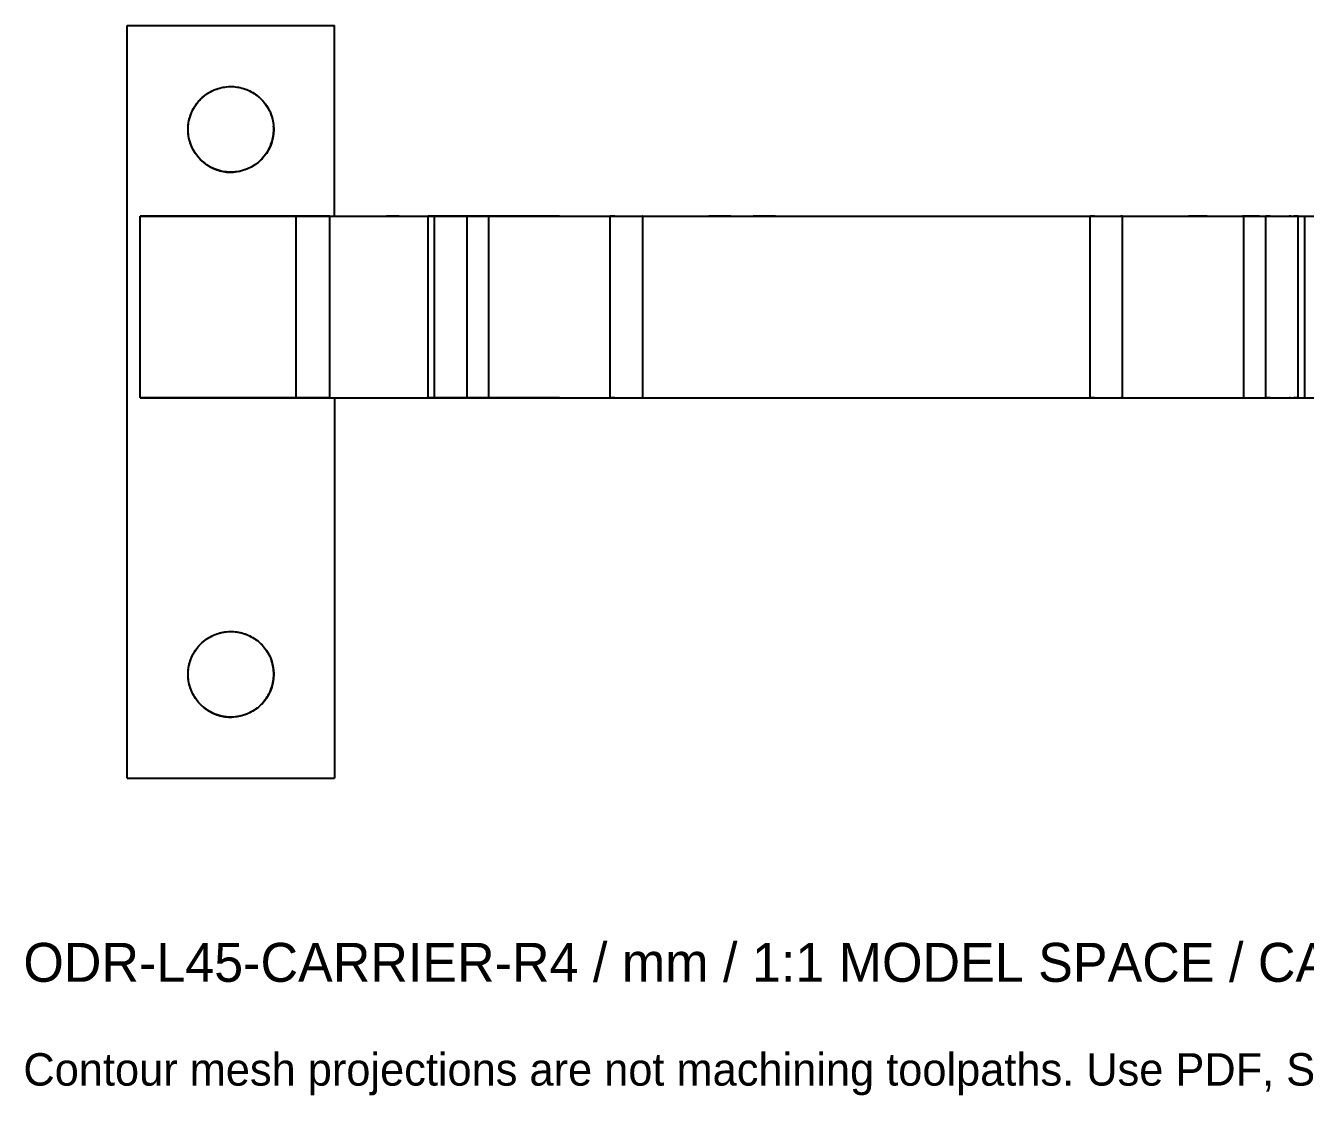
# Model space of a CAD drawing. Header units: millimetres. Extents: x -65 to 204, y -204 to 44.
# Drawn here: x -64.8 to 33.8, y -203.8 to -121.3 of the extents above; entities that cross this region are included whole.
import ezdxf

# ---------------------------------------------------------------- set-up
doc = ezdxf.new("R2010")
doc.units = ezdxf.units.MM
doc.layers.add('FRONT_XZ', color=7, linetype='Continuous')

msp = doc.modelspace()

# ---------------------------------------------------------------- linework, layer by layer
for centre in [(-49, -129.3), (-49, -171.3)]:
    msp.add_circle(centre, 3.3)
at = {"layer": 'FRONT_XZ'}
for p, q in [((-57, -179.3), (-57, -121.3)), ((-57, -121.3), (-41, -121.3)), ((-41, -136), (-41, -121.3)), ((-50.457, -126.339), (-50.338, -126.284)), ((-50.338, -126.284), (-50.217, -126.233)), ((-50.217, -126.233), (-50.094, -126.187)), ((-50.094, -126.187), (-49.97, -126.146)), ((-49.97, -126.146), (-49.844, -126.11)), ((-49.844, -126.11), (-49.716, -126.079)), ((-49.716, -126.079), (-49.587, -126.053)), ((-49.587, -126.053), (-49.458, -126.032)), ((-49.458, -126.032), (-49.328, -126.016)), ((-49.328, -126.016), (-49.197, -126.006)), ((-49.197, -126.006), (-49.066, -126.001)), ((-49.066, -126.001), (-48.934, -126.001)), ((-48.934, -126.001), (-48.803, -126.006)), ((-48.803, -126.006), (-48.672, -126.016)), ((-48.672, -126.016), (-48.542, -126.032)), ((-48.542, -126.032), (-48.413, -126.053)), ((-48.413, -126.053), (-48.284, -126.079)), ((-48.284, -126.079), (-48.156, -126.11)), ((-48.156, -126.11), (-48.03, -126.146)), ((-48.03, -126.146), (-47.906, -126.187)), ((-47.906, -126.187), (-47.783, -126.233)), ((-47.783, -126.233), (-47.662, -126.284)), ((-47.662, -126.284), (-47.543, -126.339)), ((-51.654, -127.339), (-51.574, -127.235)), ((-51.574, -127.235), (-51.49, -127.134)), ((-51.49, -127.134), (-51.402, -127.037)), ((-51.402, -127.037), (-51.31, -126.943)), ((-51.31, -126.943), (-51.215, -126.853)), ((-51.215, -126.853), (-51.116, -126.767)), ((-51.116, -126.767), (-51.013, -126.685)), ((-51.013, -126.685), (-50.908, -126.607)), ((-50.908, -126.607), (-50.799, -126.534)), ((-50.799, -126.534), (-50.688, -126.464)), ((-50.688, -126.464), (-50.574, -126.399)), ((-50.574, -126.399), (-50.457, -126.339)), ((-47.543, -126.339), (-47.426, -126.399)), ((-47.426, -126.399), (-47.312, -126.464)), ((-47.312, -126.464), (-47.201, -126.534)), ((-47.201, -126.534), (-47.092, -126.607)), ((-47.092, -126.607), (-46.987, -126.685)), ((-46.884, -126.767), (-46.987, -126.685)), ((-46.884, -126.767), (-46.785, -126.853)), ((-46.785, -126.853), (-46.69, -126.943)), ((-46.69, -126.943), (-46.598, -127.037)), ((-46.598, -127.037), (-46.51, -127.134)), ((-46.51, -127.134), (-46.426, -127.235)), ((-46.426, -127.235), (-46.346, -127.339)), ((-52.173, -128.393), (-52.134, -128.268)), ((-52.134, -128.268), (-52.091, -128.144)), ((-52.091, -128.144), (-52.042, -128.022)), ((-52.042, -128.022), (-51.989, -127.902)), ((-51.989, -127.902), (-51.931, -127.784)), ((-51.931, -127.784), (-51.869, -127.669)), ((-51.869, -127.669), (-51.802, -127.556)), ((-51.802, -127.556), (-51.73, -127.446)), ((-51.73, -127.446), (-51.654, -127.339)), ((-46.346, -127.339), (-46.27, -127.446)), ((-46.27, -127.446), (-46.198, -127.556)), ((-46.198, -127.556), (-46.131, -127.669)), ((-46.131, -127.669), (-46.069, -127.784)), ((-46.069, -127.784), (-46.011, -127.902)), ((-46.011, -127.902), (-45.958, -128.022)), ((-45.958, -128.022), (-45.909, -128.144)), ((-45.909, -128.144), (-45.866, -128.268)), ((-45.866, -128.268), (-45.827, -128.393)), ((-52.3, -129.3), (-52.297, -129.169)), ((-52.297, -129.169), (-52.29, -129.038)), ((-52.29, -129.038), (-52.277, -128.907)), ((-52.277, -128.907), (-52.258, -128.777)), ((-52.258, -128.777), (-52.235, -128.648)), ((-52.235, -128.648), (-52.207, -128.52)), ((-52.207, -128.52), (-52.173, -128.393)), ((-45.827, -128.393), (-45.793, -128.52)), ((-45.793, -128.52), (-45.765, -128.648)), ((-45.765, -128.648), (-45.742, -128.777)), ((-45.742, -128.777), (-45.723, -128.907)), ((-45.723, -128.907), (-45.71, -129.038)), ((-45.703, -129.169), (-45.71, -129.038)), ((-45.7, -129.3), (-45.703, -129.169)), ((-52.297, -129.431), (-52.3, -129.3)), ((-52.29, -129.562), (-52.297, -129.431)), ((-52.277, -129.693), (-52.29, -129.562)), ((-52.258, -129.823), (-52.277, -129.693)), ((-52.235, -129.952), (-52.258, -129.823)), ((-52.207, -130.08), (-52.235, -129.952)), ((-52.173, -130.207), (-52.207, -130.08)), ((-52.134, -130.332), (-52.173, -130.207)), ((-45.866, -130.332), (-45.827, -130.207)), ((-45.827, -130.207), (-45.793, -130.08)), ((-45.793, -130.08), (-45.765, -129.952)), ((-45.765, -129.952), (-45.742, -129.823)), ((-45.742, -129.823), (-45.723, -129.693)), ((-45.723, -129.693), (-45.71, -129.562)), ((-45.71, -129.562), (-45.703, -129.431)), ((-45.703, -129.431), (-45.7, -129.3)), ((-52.091, -130.456), (-52.134, -130.332)), ((-52.042, -130.578), (-52.091, -130.456)), ((-51.989, -130.698), (-52.042, -130.578)), ((-51.931, -130.816), (-51.989, -130.698)), ((-51.869, -130.931), (-51.931, -130.816)), ((-51.802, -131.044), (-51.869, -130.931)), ((-51.73, -131.154), (-51.802, -131.044)), ((-51.654, -131.261), (-51.73, -131.154)), ((-46.27, -131.154), (-46.346, -131.261)), ((-46.198, -131.044), (-46.27, -131.154)), ((-46.131, -130.931), (-46.198, -131.044)), ((-46.131, -130.931), (-46.069, -130.816)), ((-46.069, -130.816), (-46.011, -130.698)), ((-46.011, -130.698), (-45.958, -130.578)), ((-45.958, -130.578), (-45.909, -130.456)), ((-45.909, -130.456), (-45.866, -130.332)), ((-51.574, -131.365), (-51.654, -131.261)), ((-51.49, -131.466), (-51.574, -131.365)), ((-51.402, -131.563), (-51.49, -131.466)), ((-51.402, -131.563), (-51.31, -131.657)), ((-51.31, -131.657), (-51.215, -131.747)), ((-51.215, -131.747), (-51.116, -131.833)), ((-51.116, -131.833), (-51.013, -131.915)), ((-51.013, -131.915), (-50.908, -131.993)), ((-50.908, -131.993), (-50.799, -132.066)), ((-50.799, -132.066), (-50.688, -132.136)), ((-50.688, -132.136), (-50.574, -132.201)), ((-50.574, -132.201), (-50.457, -132.261)), ((-47.426, -132.201), (-47.543, -132.261)), ((-47.312, -132.136), (-47.426, -132.201)), ((-47.201, -132.066), (-47.312, -132.136)), ((-47.092, -131.993), (-47.201, -132.066)), ((-46.987, -131.915), (-47.092, -131.993)), ((-46.884, -131.833), (-46.987, -131.915)), ((-46.785, -131.747), (-46.884, -131.833)), ((-46.69, -131.657), (-46.785, -131.747)), ((-46.598, -131.563), (-46.69, -131.657)), ((-46.51, -131.466), (-46.598, -131.563)), ((-46.426, -131.365), (-46.51, -131.466)), ((-46.346, -131.261), (-46.426, -131.365)), ((-50.457, -132.261), (-50.338, -132.316)), ((-50.338, -132.316), (-50.217, -132.367)), ((-50.217, -132.367), (-50.094, -132.413)), ((-50.094, -132.413), (-49.97, -132.454)), ((-49.97, -132.454), (-49.844, -132.49)), ((-49.844, -132.49), (-49.716, -132.521)), ((-49.716, -132.521), (-49.587, -132.547)), ((-49.587, -132.547), (-49.458, -132.568)), ((-49.458, -132.568), (-49.328, -132.584)), ((-49.328, -132.584), (-49.197, -132.594)), ((-49.197, -132.594), (-49.066, -132.599)), ((-49.066, -132.599), (-48.934, -132.599)), ((-48.934, -132.599), (-48.803, -132.594)), ((-48.672, -132.584), (-48.803, -132.594)), ((-48.542, -132.568), (-48.672, -132.584)), ((-48.413, -132.547), (-48.542, -132.568)), ((-48.413, -132.547), (-48.284, -132.521)), ((-48.156, -132.49), (-48.284, -132.521)), ((-48.03, -132.454), (-48.156, -132.49)), ((-47.906, -132.413), (-48.03, -132.454)), ((-47.783, -132.367), (-47.906, -132.413)), ((-47.662, -132.316), (-47.783, -132.367)), ((-47.543, -132.261), (-47.662, -132.316)), ((-41.364, -136), (-56, -136)), ((-56, -150), (-56, -136)), ((-56, -136), (-41, -136)), ((-43.983, -136), (-43.997, -136)), ((-43.997, -136), (-43.997, -150)), ((-43.997, -136), (-43.941, -136)), ((-43.898, -136), (-43.983, -136)), ((-43.941, -136), (-43.815, -136)), ((-43.743, -136), (-43.898, -136)), ((-43.815, -136), (-43.618, -136)), ((-43.519, -136), (-43.743, -136)), ((-43.618, -136), (-43.353, -136)), ((-43.225, -136), (-43.519, -136)), ((-43.353, -136), (-43.017, -136)), ((-42.862, -136), (-43.225, -136)), ((-43.017, -136), (-42.614, -136)), ((-42.43, -136), (-42.862, -136)), ((-42.614, -136), (-42.142, -136)), ((-41.931, -136), (-42.43, -136)), ((-42.142, -136), (-41.602, -136)), ((-41.931, -136), (-41.364, -136)), ((-41.602, -136), (-40.997, -136)), ((-41.364, -150), (-41.364, -136)), ((-41, -136), (-29.103, -136)), ((-40.997, -136), (-40.325, -136)), ((-40.325, -136), (-39.59, -136)), ((-39.59, -136), (-38.791, -136)), ((-38.791, -136), (-37.93, -136)), ((-37.93, -136), (-37.008, -136)), ((-36.028, -136), (-37.008, -136)), ((-36.028, -136), (-34.99, -136)), ((-34.99, -136), (-33.896, -136)), ((-33.896, -136), (-32.747, -136)), ((-33.8, -150), (-33.8, -136)), ((-33.773, -136), (-33.8, -136)), ((-33.693, -136), (-33.773, -136)), ((-33.56, -136), (-33.693, -136)), ((-33.373, -136), (-33.56, -136)), ((-33.134, -136), (-33.373, -136)), ((-33.293, -150), (-33.293, -136)), ((-33.292, -136), (-33.293, -136)), ((-33.289, -136), (-33.292, -136)), ((-33.284, -136), (-33.289, -136)), ((-33.277, -136), (-33.284, -136)), ((-33.268, -136), (-33.277, -136)), ((-33.258, -136), (-33.268, -136)), ((-33.245, -136), (-33.258, -136)), ((-33.23, -136), (-33.245, -136)), ((-33.214, -136), (-33.23, -136)), ((-33.195, -136), (-33.214, -136)), ((-33.175, -136), (-33.195, -136)), ((-33.153, -136), (-33.175, -136)), ((-33.13, -136), (-33.153, -136)), ((-32.842, -136), (-33.134, -136)), ((-33.104, -136), (-33.13, -136)), ((-33.077, -136), (-33.104, -136)), ((-33.048, -136), (-33.077, -136)), ((-33.018, -136), (-33.048, -136)), ((-32.986, -136), (-33.018, -136)), ((-32.953, -136), (-32.986, -136)), ((-32.918, -136), (-32.953, -136)), ((-32.918, -136), (-32.882, -136)), ((-32.882, -136), (-32.844, -136)), ((-32.844, -136), (-32.806, -136)), ((-32.499, -136), (-32.842, -136)), ((-32.806, -136), (-32.766, -136)), ((-32.766, -136), (-32.724, -136)), ((-32.747, -136), (-31.547, -136)), ((-32.724, -136), (-32.682, -136)), ((-32.682, -136), (-32.639, -136)), ((-32.639, -136), (-32.595, -136)), ((-32.595, -136), (-32.55, -136)), ((-32.55, -136), (-32.504, -136)), ((-32.504, -136), (-32.457, -136)), ((-32.104, -136), (-32.499, -136)), ((-32.457, -136), (-32.41, -136)), ((-32.41, -136), (-32.362, -136)), ((-32.362, -136), (-32.314, -136)), ((-32.314, -136), (-32.265, -136)), ((-32.265, -136), (-32.216, -136)), ((-32.216, -136), (-32.167, -136)), ((-32.167, -136), (-32.117, -136)), ((-32.117, -136), (-32.068, -136)), ((-31.658, -136), (-32.104, -136)), ((-32.068, -136), (-32.018, -136)), ((-32.018, -136), (-31.968, -136)), ((-31.968, -136), (-31.919, -136)), ((-31.919, -136), (-31.87, -136)), ((-31.87, -136), (-31.82, -136)), ((-31.82, -136), (-31.772, -136)), ((-31.772, -136), (-31.723, -136)), ((-31.723, -136), (-31.676, -136)), ((-31.676, -136), (-31.628, -136)), ((-31.162, -136), (-31.658, -136)), ((-31.582, -136), (-31.628, -136)), ((-31.536, -136), (-31.582, -136)), ((-31.547, -136), (-30.296, -136)), ((-31.491, -136), (-31.536, -136)), ((-31.447, -136), (-31.491, -136)), ((-31.447, -136), (-31.404, -136)), ((-31.361, -136), (-31.404, -136)), ((-31.32, -136), (-31.361, -136)), ((-31.28, -136), (-31.32, -136)), ((-31.242, -136), (-31.28, -136)), ((-31.204, -136), (-31.242, -136)), ((-31.168, -136), (-31.204, -136)), ((-31.133, -136), (-31.168, -136)), ((-30.617, -136), (-31.162, -136)), ((-31.1, -136), (-31.133, -136)), ((-31.1, -136), (-31.068, -136)), ((-31.038, -136), (-31.068, -136)), ((-31.009, -136), (-31.038, -136)), ((-30.982, -136), (-31.009, -136)), ((-30.956, -136), (-30.982, -136)), ((-30.933, -136), (-30.956, -136)), ((-30.911, -136), (-30.933, -136)), ((-30.89, -136), (-30.911, -136)), ((-30.872, -136), (-30.89, -136)), ((-30.856, -136), (-30.872, -136)), ((-30.841, -136), (-30.856, -136)), ((-30.828, -136), (-30.841, -136)), ((-30.828, -136), (-30.818, -136)), ((-30.809, -136), (-30.818, -136)), ((-30.802, -136), (-30.809, -136)), ((-30.797, -136), (-30.802, -136)), ((-30.794, -136), (-30.797, -136)), ((-30.794, -136), (-30.793, -136)), ((-30.793, -150), (-30.793, -136)), ((-30.024, -136), (-30.617, -136)), ((-30.296, -136), (-28.997, -136)), ((-29.383, -136), (-30.024, -136)), ((-28.696, -136), (-29.383, -136)), ((-29.103, -150), (-29.103, -136)), ((-29.103, -136), (-27.792, -136)), ((-28.997, -136), (-27.651, -136)), ((-27.963, -136), (-28.696, -136)), ((-27.186, -136), (-27.963, -136)), ((-27.792, -136), (-26.439, -136)), ((-27.651, -136), (-26.261, -136)), ((-26.366, -136), (-27.186, -136)), ((-26.439, -136), (-25.045, -136)), ((-25.504, -136), (-26.366, -136)), ((-26.261, -136), (-24.829, -136)), ((-24.602, -136), (-25.504, -136)), ((-25.045, -136), (-23.613, -136)), ((-24.829, -136), (-23.358, -136)), ((-23.661, -136), (-24.602, -136)), ((-23.661, -136), (-22.683, -136)), ((-23.613, -136), (-22.145, -136)), ((-23.358, -136), (-21.849, -136)), ((-22.683, -136), (-21.669, -136)), ((-22.145, -136), (-20.643, -136)), ((-21.849, -136), (-20.305, -136)), ((-21.669, -136), (-20.621, -136)), ((-20.643, -136), (-19.109, -136)), ((-20.621, -136), (-19.54, -136)), ((-20.305, -136), (-18.729, -136)), ((-19.75, -150), (-19.75, -136)), ((-19.749, -136), (-19.75, -136)), ((-19.746, -136), (-19.749, -136)), ((-19.741, -136), (-19.746, -136)), ((-19.734, -136), (-19.741, -136)), ((-19.725, -136), (-19.734, -136)), ((-19.715, -136), (-19.725, -136)), ((-19.702, -136), (-19.715, -136)), ((-19.687, -136), (-19.702, -136)), ((-19.671, -136), (-19.687, -136)), ((-19.652, -136), (-19.671, -136)), ((-19.632, -136), (-19.652, -136)), ((-19.61, -136), (-19.632, -136)), ((-19.587, -136), (-19.61, -136)), ((-19.561, -136), (-19.587, -136)), ((-19.534, -136), (-19.561, -136)), ((-19.54, -136), (-18.428, -136)), ((-19.505, -136), (-19.534, -136)), ((-19.475, -136), (-19.505, -136)), ((-19.443, -136), (-19.475, -136)), ((-19.41, -136), (-19.443, -136)), ((-19.41, -136), (-19.375, -136)), ((-19.375, -136), (-19.339, -136)), ((-19.339, -136), (-19.301, -136)), ((-19.301, -136), (-19.263, -136)), ((-19.263, -136), (-19.223, -136)), ((-19.223, -136), (-19.181, -136)), ((-19.181, -136), (-19.139, -136)), ((-19.139, -136), (-19.096, -136)), ((-19.109, -136), (-17.547, -136)), ((-19.096, -136), (-19.052, -136)), ((-19.052, -136), (-19.007, -136)), ((-19.007, -136), (-18.961, -136)), ((-18.961, -136), (-18.915, -136)), ((-18.915, -136), (-18.867, -136)), ((-18.867, -136), (-18.82, -136)), ((-18.82, -136), (-18.771, -136)), ((-18.771, -136), (-18.722, -136)), ((-18.729, -136), (-17.123, -136)), ((-18.722, -136), (-18.673, -136)), ((-18.673, -136), (-18.624, -136)), ((-18.624, -136), (-18.575, -136)), ((-18.575, -136), (-18.525, -136)), ((-18.525, -136), (-18.475, -136)), ((-18.475, -136), (-18.425, -136)), ((-18.428, -136), (-17.287, -136)), ((-18.425, -136), (-18.376, -136)), ((-18.376, -136), (-18.327, -136)), ((-18.327, -136), (-18.278, -136)), ((-18.278, -136), (-18.229, -136)), ((-18.229, -136), (-18.18, -136)), ((-18.18, -136), (-18.133, -136)), ((-18.133, -136), (-18.085, -136)), ((-18.085, -136), (-18.039, -136)), ((-18.039, -136), (-17.993, -136)), ((-17.993, -136), (-17.948, -136)), ((-17.948, -136), (-17.904, -136)), ((-17.904, -136), (-17.861, -136)), ((-17.861, -136), (-17.819, -136)), ((-17.819, -136), (-17.777, -136)), ((-17.777, -136), (-17.737, -136)), ((-17.737, -136), (-17.699, -136)), ((-17.699, -136), (-17.661, -136)), ((-17.661, -136), (-17.625, -136)), ((-17.625, -136), (-17.59, -136)), ((-17.59, -136), (-17.557, -136)), ((-17.557, -136), (-17.525, -136)), ((-17.547, -136), (-15.958, -136)), ((-17.525, -136), (-17.495, -136)), ((-17.495, -136), (-17.466, -136)), ((-17.466, -136), (-17.439, -136)), ((-17.439, -136), (-17.413, -136)), ((-17.413, -136), (-17.39, -136)), ((-17.39, -136), (-17.368, -136)), ((-17.368, -136), (-17.348, -136)), ((-17.348, -136), (-17.329, -136)), ((-17.329, -136), (-17.313, -136)), ((-17.313, -136), (-17.298, -136)), ((-17.298, -136), (-17.285, -136)), ((-17.287, -136), (-16.118, -136)), ((-17.285, -136), (-17.275, -136)), ((-17.275, -136), (-17.266, -136)), ((-17.266, -136), (-17.259, -136)), ((-17.254, -136), (-17.259, -136)), ((-17.251, -136), (-17.254, -136)), ((-17.25, -136), (-17.251, -136)), ((-17.25, -150), (-17.25, -136)), ((-17.123, -136), (-15.49, -136)), ((-16.118, -136), (-14.924, -136)), ((-15.958, -136), (-14.344, -136)), ((-15.49, -136), (-13.832, -136)), ((-14.924, -136), (-13.707, -136)), ((-14.344, -136), (-12.708, -136)), ((-13.832, -136), (-12.152, -136)), ((-13.707, -136), (-12.468, -136)), ((-12.708, -136), (-11.053, -136)), ((-12.468, -136), (-11.209, -136)), ((-10.452, -136), (-12.152, -136)), ((-11.209, -136), (-9.932, -136)), ((-11.053, -136), (-9.382, -136)), ((-10.452, -136), (-8.736, -136)), ((-9.932, -136), (-8.64, -136)), ((-9.382, -136), (-7.695, -136)), ((-7.005, -136), (-8.736, -136)), ((-8.64, -136), (-7.334, -136)), ((-7.695, -136), (-5.998, -136)), ((-7.334, -136), (-6.016, -136)), ((-7.005, -136), (-5.264, -136)), ((-6.016, -136), (-4.689, -136)), ((-5.998, -136), (-4.291, -136)), ((-5.264, -136), (-3.514, -136)), ((-4.689, -136), (-3.355, -136)), ((-4.291, -136), (-2.577, -136)), ((-3.514, -136), (-1.758, -136)), ((-3.355, -136), (-2.015, -136)), ((-2.577, -136), (-0.859, -136)), ((-2.015, -136), (-0.672, -136)), ((-1.758, -136), (0, -136)), ((-0.859, -136), (0.859, -136)), ((-0.672, -136), (0.672, -136)), ((0, -136), (1.758, -136)), ((0.672, -136), (2.015, -136)), ((0.859, -136), (2.577, -136)), ((1.758, -136), (3.514, -136)), ((2.015, -136), (3.355, -136)), ((2.577, -136), (4.291, -136)), ((3.355, -136), (4.689, -136)), ((3.514, -136), (5.264, -136)), ((4.291, -136), (5.998, -136)), ((4.689, -136), (6.016, -136)), ((5.264, -136), (7.005, -136)), ((5.998, -136), (7.695, -136)), ((6.016, -136), (7.334, -136)), ((7.005, -136), (8.736, -136)), ((7.334, -136), (8.64, -136)), ((7.695, -136), (9.382, -136)), ((8.64, -136), (9.932, -136)), ((8.736, -136), (10.452, -136)), ((9.382, -136), (11.053, -136)), ((9.932, -136), (11.209, -136)), ((10.452, -136), (12.152, -136)), ((11.053, -136), (12.708, -136)), ((11.209, -136), (12.468, -136)), ((12.152, -136), (13.832, -136)), ((12.468, -136), (13.707, -136)), ((12.708, -136), (14.344, -136)), ((13.707, -136), (14.924, -136)), ((13.832, -136), (15.49, -136)), ((14.344, -136), (15.958, -136)), ((14.924, -136), (16.118, -136)), ((15.49, -136), (17.123, -136)), ((15.958, -136), (17.547, -136)), ((16.118, -136), (17.287, -136)), ((17.123, -136), (18.729, -136)), ((17.25, -150), (17.25, -136)), ((17.251, -136), (17.25, -136)), ((17.254, -136), (17.251, -136)), ((17.259, -136), (17.254, -136)), ((17.266, -136), (17.259, -136)), ((17.275, -136), (17.266, -136)), ((17.285, -136), (17.275, -136)), ((17.298, -136), (17.285, -136)), ((17.287, -136), (18.428, -136)), ((17.313, -136), (17.298, -136)), ((17.329, -136), (17.313, -136)), ((17.348, -136), (17.329, -136)), ((17.368, -136), (17.348, -136)), ((17.39, -136), (17.368, -136)), ((17.413, -136), (17.39, -136)), ((17.439, -136), (17.413, -136)), ((17.466, -136), (17.439, -136)), ((17.495, -136), (17.466, -136)), ((17.525, -136), (17.495, -136)), ((17.557, -136), (17.525, -136)), ((17.547, -136), (19.109, -136)), ((17.59, -136), (17.557, -136)), ((17.59, -136), (17.625, -136)), ((17.625, -136), (17.661, -136)), ((17.661, -136), (17.699, -136)), ((17.699, -136), (17.737, -136)), ((17.737, -136), (17.777, -136)), ((17.777, -136), (17.819, -136)), ((17.819, -136), (17.861, -136)), ((17.861, -136), (17.904, -136)), ((17.904, -136), (17.948, -136)), ((17.948, -136), (17.993, -136)), ((17.993, -136), (18.039, -136)), ((18.039, -136), (18.085, -136)), ((18.085, -136), (18.133, -136)), ((18.133, -136), (18.18, -136)), ((18.18, -136), (18.229, -136)), ((18.229, -136), (18.278, -136)), ((18.278, -136), (18.327, -136)), ((18.327, -136), (18.376, -136)), ((18.376, -136), (18.425, -136)), ((18.425, -136), (18.475, -136)), ((18.428, -136), (19.54, -136)), ((18.475, -136), (18.525, -136)), ((18.525, -136), (18.575, -136)), ((18.575, -136), (18.624, -136)), ((18.624, -136), (18.673, -136)), ((18.673, -136), (18.722, -136)), ((18.722, -136), (18.771, -136)), ((18.729, -136), (20.305, -136)), ((18.771, -136), (18.82, -136)), ((18.82, -136), (18.867, -136)), ((18.867, -136), (18.915, -136)), ((18.915, -136), (18.961, -136)), ((18.961, -136), (19.007, -136)), ((19.007, -136), (19.052, -136)), ((19.052, -136), (19.096, -136)), ((19.096, -136), (19.139, -136)), ((19.109, -136), (20.643, -136)), ((19.139, -136), (19.181, -136)), ((19.181, -136), (19.223, -136)), ((19.223, -136), (19.263, -136)), ((19.263, -136), (19.301, -136)), ((19.301, -136), (19.339, -136)), ((19.339, -136), (19.375, -136)), ((19.375, -136), (19.41, -136)), ((19.41, -136), (19.443, -136)), ((19.443, -136), (19.475, -136)), ((19.475, -136), (19.505, -136)), ((19.505, -136), (19.534, -136)), ((19.534, -136), (19.561, -136)), ((19.54, -136), (20.621, -136)), ((19.561, -136), (19.587, -136)), ((19.587, -136), (19.61, -136)), ((19.632, -136), (19.61, -136)), ((19.652, -136), (19.632, -136)), ((19.671, -136), (19.652, -136)), ((19.687, -136), (19.671, -136)), ((19.702, -136), (19.687, -136)), ((19.715, -136), (19.702, -136)), ((19.725, -136), (19.715, -136)), ((19.734, -136), (19.725, -136)), ((19.734, -136), (19.741, -136)), ((19.741, -136), (19.746, -136)), ((19.746, -136), (19.749, -136)), ((19.749, -136), (19.75, -136)), ((19.75, -150), (19.75, -136)), ((20.305, -136), (21.849, -136)), ((20.621, -136), (21.669, -136)), ((20.643, -136), (22.145, -136)), ((21.669, -136), (22.683, -136)), ((21.849, -136), (23.358, -136)), ((22.145, -136), (23.613, -136)), ((22.683, -136), (23.661, -136)), ((23.358, -136), (24.829, -136)), ((23.613, -136), (25.045, -136)), ((23.661, -136), (24.602, -136)), ((24.602, -136), (25.504, -136)), ((26.261, -136), (24.829, -136)), ((25.045, -136), (26.439, -136)), ((25.504, -136), (26.366, -136)), ((26.261, -136), (27.651, -136)), ((26.366, -136), (27.186, -136)), ((26.439, -136), (27.792, -136)), ((27.186, -136), (27.963, -136)), ((27.651, -136), (28.997, -136)), ((27.792, -136), (29.103, -136)), ((27.963, -136), (28.696, -136)), ((28.696, -136), (29.383, -136)), ((30.296, -136), (28.997, -136)), ((29.103, -150), (29.103, -136)), ((29.103, -136), (41, -136)), ((29.383, -136), (30.024, -136)), ((30.024, -136), (30.617, -136)), ((30.296, -136), (31.547, -136)), ((30.617, -136), (31.162, -136)), ((30.793, -150), (30.793, -136)), ((30.794, -136), (30.793, -136)), ((30.797, -136), (30.794, -136)), ((30.802, -136), (30.797, -136)), ((30.809, -136), (30.802, -136)), ((30.818, -136), (30.809, -136)), ((30.828, -136), (30.818, -136)), ((30.841, -136), (30.828, -136)), ((30.856, -136), (30.841, -136)), ((30.872, -136), (30.856, -136)), ((30.89, -136), (30.872, -136)), ((30.911, -136), (30.89, -136)), ((30.933, -136), (30.911, -136)), ((30.956, -136), (30.933, -136)), ((30.982, -136), (30.956, -136)), ((31.009, -136), (30.982, -136)), ((31.038, -136), (31.009, -136)), ((31.068, -136), (31.038, -136)), ((31.1, -136), (31.068, -136)), ((31.133, -136), (31.1, -136)), ((31.133, -136), (31.168, -136)), ((31.162, -136), (31.658, -136)), ((31.168, -136), (31.204, -136)), ((31.204, -136), (31.242, -136)), ((31.242, -136), (31.28, -136)), ((31.28, -136), (31.32, -136)), ((31.32, -136), (31.361, -136)), ((31.361, -136), (31.404, -136)), ((31.404, -136), (31.447, -136)), ((31.447, -136), (31.491, -136)), ((31.491, -136), (31.536, -136)), ((31.536, -136), (31.582, -136)), ((31.547, -136), (32.747, -136)), ((31.582, -136), (31.628, -136)), ((31.628, -136), (31.676, -136)), ((31.658, -136), (32.104, -136)), ((31.676, -136), (31.723, -136)), ((31.723, -136), (31.772, -136)), ((31.772, -136), (31.82, -136)), ((31.82, -136), (31.87, -136)), ((31.87, -136), (31.919, -136)), ((31.919, -136), (31.968, -136)), ((31.968, -136), (32.018, -136)), ((32.018, -136), (32.068, -136)), ((32.068, -136), (32.117, -136)), ((32.104, -136), (32.499, -136)), ((32.117, -136), (32.167, -136)), ((32.167, -136), (32.216, -136)), ((32.216, -136), (32.265, -136)), ((32.265, -136), (32.314, -136)), ((32.314, -136), (32.362, -136)), ((32.362, -136), (32.41, -136)), ((32.41, -136), (32.457, -136)), ((32.457, -136), (32.504, -136)), ((32.499, -136), (32.842, -136)), ((32.504, -136), (32.55, -136)), ((32.55, -136), (32.595, -136)), ((32.639, -136), (32.595, -136)), ((32.682, -136), (32.639, -136)), ((32.724, -136), (32.682, -136)), ((32.724, -136), (32.766, -136)), ((32.747, -136), (33.896, -136)), ((32.766, -136), (32.806, -136)), ((32.806, -136), (32.844, -136)), ((32.842, -136), (33.134, -136)), ((32.844, -136), (32.882, -136)), ((32.882, -136), (32.918, -136)), ((32.918, -136), (32.953, -136)), ((32.986, -136), (32.953, -136)), ((33.018, -136), (32.986, -136)), ((33.048, -136), (33.018, -136)), ((33.077, -136), (33.048, -136)), ((33.104, -136), (33.077, -136)), ((33.13, -136), (33.104, -136)), ((33.153, -136), (33.13, -136)), ((33.134, -136), (33.373, -136)), ((33.175, -136), (33.153, -136)), ((33.195, -136), (33.175, -136)), ((33.195, -136), (33.214, -136)), ((33.23, -136), (33.214, -136)), ((33.245, -136), (33.23, -136)), ((33.258, -136), (33.245, -136)), ((33.268, -136), (33.258, -136)), ((33.277, -136), (33.268, -136)), ((33.284, -136), (33.277, -136)), ((33.289, -136), (33.284, -136)), ((33.292, -136), (33.289, -136)), ((33.292, -136), (33.293, -136)), ((33.293, -150), (33.293, -136)), ((33.373, -136), (33.56, -136)), ((33.56, -136), (33.693, -136)), ((33.693, -136), (33.773, -136)), ((33.773, -136), (33.8, -136)), ((33.8, -150), (33.8, -136)), ((-41.364, -150), (-56, -150)), ((-56, -150), (-41, -150)), ((-43.983, -150), (-43.997, -150)), ((-43.997, -150), (-43.941, -150)), ((-43.898, -150), (-43.983, -150)), ((-43.941, -150), (-43.815, -150)), ((-43.743, -150), (-43.898, -150)), ((-43.815, -150), (-43.618, -150)), ((-43.519, -150), (-43.743, -150)), ((-43.618, -150), (-43.353, -150)), ((-43.225, -150), (-43.519, -150)), ((-43.353, -150), (-43.017, -150)), ((-42.862, -150), (-43.225, -150)), ((-43.017, -150), (-42.614, -150)), ((-42.43, -150), (-42.862, -150)), ((-42.614, -150), (-42.142, -150)), ((-41.931, -150), (-42.43, -150)), ((-42.142, -150), (-41.602, -150)), ((-41.364, -150), (-41.931, -150)), ((-41.602, -150), (-40.997, -150)), ((-41, -150), (-29.103, -150)), ((-41, -150), (-41, -179.3)), ((-40.997, -150), (-40.325, -150)), ((-40.325, -150), (-39.59, -150)), ((-39.59, -150), (-38.791, -150)), ((-38.791, -150), (-37.93, -150)), ((-37.93, -150), (-37.008, -150)), ((-37.008, -150), (-36.028, -150)), ((-36.028, -150), (-34.99, -150)), ((-34.99, -150), (-33.896, -150)), ((-33.896, -150), (-32.747, -150)), ((-33.773, -150), (-33.8, -150)), ((-33.693, -150), (-33.773, -150)), ((-33.56, -150), (-33.693, -150)), ((-33.373, -150), (-33.56, -150)), ((-33.134, -150), (-33.373, -150)), ((-33.292, -150), (-33.293, -150)), ((-33.289, -150), (-33.292, -150)), ((-33.284, -150), (-33.289, -150)), ((-33.277, -150), (-33.284, -150)), ((-33.268, -150), (-33.277, -150)), ((-33.258, -150), (-33.268, -150)), ((-33.245, -150), (-33.258, -150)), ((-33.23, -150), (-33.245, -150)), ((-33.214, -150), (-33.23, -150)), ((-33.195, -150), (-33.214, -150)), ((-33.175, -150), (-33.195, -150)), ((-33.153, -150), (-33.175, -150)), ((-33.13, -150), (-33.153, -150)), ((-32.842, -150), (-33.134, -150)), ((-33.104, -150), (-33.13, -150)), ((-33.077, -150), (-33.104, -150)), ((-33.048, -150), (-33.077, -150)), ((-33.018, -150), (-33.048, -150)), ((-32.986, -150), (-33.018, -150)), ((-32.953, -150), (-32.986, -150)), ((-32.918, -150), (-32.953, -150)), ((-32.918, -150), (-32.882, -150)), ((-32.882, -150), (-32.844, -150)), ((-32.844, -150), (-32.806, -150)), ((-32.499, -150), (-32.842, -150)), ((-32.806, -150), (-32.766, -150)), ((-32.766, -150), (-32.724, -150)), ((-32.747, -150), (-31.547, -150)), ((-32.724, -150), (-32.682, -150)), ((-32.682, -150), (-32.639, -150)), ((-32.639, -150), (-32.595, -150)), ((-32.595, -150), (-32.55, -150)), ((-32.55, -150), (-32.504, -150)), ((-32.504, -150), (-32.457, -150)), ((-32.104, -150), (-32.499, -150)), ((-32.457, -150), (-32.41, -150)), ((-32.41, -150), (-32.362, -150)), ((-32.362, -150), (-32.314, -150)), ((-32.314, -150), (-32.265, -150)), ((-32.265, -150), (-32.216, -150)), ((-32.216, -150), (-32.167, -150)), ((-32.167, -150), (-32.117, -150)), ((-32.117, -150), (-32.068, -150)), ((-31.658, -150), (-32.104, -150)), ((-32.068, -150), (-32.018, -150)), ((-32.018, -150), (-31.968, -150)), ((-31.968, -150), (-31.919, -150)), ((-31.919, -150), (-31.87, -150)), ((-31.87, -150), (-31.82, -150)), ((-31.82, -150), (-31.772, -150)), ((-31.772, -150), (-31.723, -150)), ((-31.723, -150), (-31.676, -150)), ((-31.676, -150), (-31.628, -150)), ((-31.162, -150), (-31.658, -150)), ((-31.582, -150), (-31.628, -150)), ((-31.536, -150), (-31.582, -150)), ((-31.547, -150), (-30.296, -150)), ((-31.491, -150), (-31.536, -150)), ((-31.491, -150), (-31.447, -150)), ((-31.447, -150), (-31.404, -150)), ((-31.361, -150), (-31.404, -150)), ((-31.32, -150), (-31.361, -150)), ((-31.28, -150), (-31.32, -150)), ((-31.242, -150), (-31.28, -150)), ((-31.204, -150), (-31.242, -150)), ((-31.168, -150), (-31.204, -150)), ((-31.133, -150), (-31.168, -150)), ((-30.617, -150), (-31.162, -150)), ((-31.133, -150), (-31.1, -150)), ((-31.1, -150), (-31.068, -150)), ((-31.038, -150), (-31.068, -150)), ((-31.009, -150), (-31.038, -150)), ((-30.982, -150), (-31.009, -150)), ((-30.956, -150), (-30.982, -150)), ((-30.933, -150), (-30.956, -150)), ((-30.911, -150), (-30.933, -150)), ((-30.89, -150), (-30.911, -150)), ((-30.872, -150), (-30.89, -150)), ((-30.856, -150), (-30.872, -150)), ((-30.841, -150), (-30.856, -150)), ((-30.841, -150), (-30.828, -150)), ((-30.828, -150), (-30.818, -150)), ((-30.809, -150), (-30.818, -150)), ((-30.802, -150), (-30.809, -150)), ((-30.797, -150), (-30.802, -150)), ((-30.797, -150), (-30.794, -150)), ((-30.794, -150), (-30.793, -150)), ((-30.024, -150), (-30.617, -150)), ((-30.296, -150), (-28.997, -150)), ((-29.383, -150), (-30.024, -150)), ((-28.696, -150), (-29.383, -150)), ((-29.103, -150), (-27.792, -150)), ((-28.997, -150), (-27.651, -150)), ((-27.963, -150), (-28.696, -150)), ((-27.186, -150), (-27.963, -150)), ((-27.792, -150), (-26.439, -150)), ((-27.651, -150), (-26.261, -150)), ((-26.366, -150), (-27.186, -150)), ((-26.439, -150), (-25.045, -150)), ((-25.504, -150), (-26.366, -150)), ((-26.261, -150), (-24.829, -150)), ((-24.602, -150), (-25.504, -150)), ((-25.045, -150), (-23.613, -150)), ((-24.829, -150), (-23.358, -150)), ((-23.661, -150), (-24.602, -150)), ((-23.661, -150), (-22.683, -150)), ((-23.613, -150), (-22.145, -150)), ((-23.358, -150), (-21.849, -150)), ((-22.683, -150), (-21.669, -150)), ((-22.145, -150), (-20.643, -150)), ((-21.849, -150), (-20.305, -150)), ((-21.669, -150), (-20.621, -150)), ((-20.643, -150), (-19.109, -150)), ((-20.621, -150), (-19.54, -150)), ((-20.305, -150), (-18.729, -150)), ((-19.749, -150), (-19.75, -150)), ((-19.746, -150), (-19.749, -150)), ((-19.741, -150), (-19.746, -150)), ((-19.734, -150), (-19.741, -150)), ((-19.725, -150), (-19.734, -150)), ((-19.715, -150), (-19.725, -150)), ((-19.702, -150), (-19.715, -150)), ((-19.687, -150), (-19.702, -150)), ((-19.671, -150), (-19.687, -150)), ((-19.652, -150), (-19.671, -150)), ((-19.632, -150), (-19.652, -150)), ((-19.61, -150), (-19.632, -150)), ((-19.587, -150), (-19.61, -150)), ((-19.561, -150), (-19.587, -150)), ((-19.534, -150), (-19.561, -150)), ((-19.54, -150), (-18.428, -150)), ((-19.505, -150), (-19.534, -150)), ((-19.475, -150), (-19.505, -150)), ((-19.443, -150), (-19.475, -150)), ((-19.41, -150), (-19.443, -150)), ((-19.41, -150), (-19.375, -150)), ((-19.375, -150), (-19.339, -150)), ((-19.339, -150), (-19.301, -150)), ((-19.301, -150), (-19.263, -150)), ((-19.263, -150), (-19.223, -150)), ((-19.223, -150), (-19.181, -150)), ((-19.181, -150), (-19.139, -150)), ((-19.139, -150), (-19.096, -150)), ((-19.109, -150), (-17.547, -150)), ((-19.096, -150), (-19.052, -150)), ((-19.052, -150), (-19.007, -150)), ((-19.007, -150), (-18.961, -150)), ((-18.961, -150), (-18.915, -150)), ((-18.915, -150), (-18.867, -150)), ((-18.867, -150), (-18.82, -150)), ((-18.82, -150), (-18.771, -150)), ((-18.771, -150), (-18.722, -150)), ((-18.729, -150), (-17.123, -150)), ((-18.722, -150), (-18.673, -150)), ((-18.673, -150), (-18.624, -150)), ((-18.624, -150), (-18.575, -150)), ((-18.575, -150), (-18.525, -150)), ((-18.525, -150), (-18.475, -150)), ((-18.475, -150), (-18.425, -150)), ((-18.428, -150), (-17.287, -150)), ((-18.425, -150), (-18.376, -150)), ((-18.376, -150), (-18.327, -150)), ((-18.327, -150), (-18.278, -150)), ((-18.278, -150), (-18.229, -150)), ((-18.229, -150), (-18.18, -150)), ((-18.18, -150), (-18.133, -150)), ((-18.133, -150), (-18.085, -150)), ((-18.085, -150), (-18.039, -150)), ((-18.039, -150), (-17.993, -150)), ((-17.993, -150), (-17.948, -150)), ((-17.948, -150), (-17.904, -150)), ((-17.904, -150), (-17.861, -150)), ((-17.861, -150), (-17.819, -150)), ((-17.819, -150), (-17.777, -150)), ((-17.777, -150), (-17.737, -150)), ((-17.737, -150), (-17.699, -150)), ((-17.699, -150), (-17.661, -150)), ((-17.661, -150), (-17.625, -150)), ((-17.625, -150), (-17.59, -150)), ((-17.59, -150), (-17.557, -150)), ((-17.557, -150), (-17.525, -150)), ((-17.547, -150), (-15.958, -150)), ((-17.525, -150), (-17.495, -150)), ((-17.495, -150), (-17.466, -150)), ((-17.466, -150), (-17.439, -150)), ((-17.439, -150), (-17.413, -150)), ((-17.413, -150), (-17.39, -150)), ((-17.39, -150), (-17.368, -150)), ((-17.368, -150), (-17.348, -150)), ((-17.348, -150), (-17.329, -150)), ((-17.329, -150), (-17.313, -150)), ((-17.313, -150), (-17.298, -150)), ((-17.298, -150), (-17.285, -150)), ((-17.287, -150), (-16.118, -150)), ((-17.285, -150), (-17.275, -150)), ((-17.275, -150), (-17.266, -150)), ((-17.266, -150), (-17.259, -150)), ((-17.254, -150), (-17.259, -150)), ((-17.251, -150), (-17.254, -150)), ((-17.251, -150), (-17.25, -150)), ((-17.123, -150), (-15.49, -150)), ((-16.118, -150), (-14.924, -150)), ((-15.958, -150), (-14.344, -150)), ((-15.49, -150), (-13.832, -150)), ((-14.924, -150), (-13.707, -150)), ((-14.344, -150), (-12.708, -150)), ((-13.832, -150), (-12.152, -150)), ((-13.707, -150), (-12.468, -150)), ((-12.708, -150), (-11.053, -150)), ((-12.468, -150), (-11.209, -150)), ((-12.152, -150), (-10.452, -150)), ((-11.209, -150), (-9.932, -150)), ((-11.053, -150), (-9.382, -150)), ((-10.452, -150), (-8.736, -150)), ((-9.932, -150), (-8.64, -150)), ((-9.382, -150), (-7.695, -150)), ((-8.736, -150), (-7.005, -150)), ((-8.64, -150), (-7.334, -150)), ((-7.695, -150), (-5.998, -150)), ((-7.334, -150), (-6.016, -150)), ((-7.005, -150), (-5.264, -150)), ((-6.016, -150), (-4.689, -150)), ((-5.998, -150), (-4.291, -150)), ((-5.264, -150), (-3.514, -150)), ((-4.689, -150), (-3.355, -150)), ((-4.291, -150), (-2.577, -150)), ((-3.514, -150), (-1.758, -150)), ((-3.355, -150), (-2.015, -150)), ((-2.577, -150), (-0.859, -150)), ((-2.015, -150), (-0.672, -150)), ((-1.758, -150), (0, -150)), ((-0.859, -150), (0.859, -150)), ((-0.672, -150), (0.672, -150)), ((0, -150), (1.758, -150)), ((0.672, -150), (2.015, -150)), ((0.859, -150), (2.577, -150)), ((1.758, -150), (3.514, -150)), ((2.015, -150), (3.355, -150)), ((2.577, -150), (4.291, -150)), ((3.355, -150), (4.689, -150)), ((3.514, -150), (5.264, -150)), ((4.291, -150), (5.998, -150)), ((4.689, -150), (6.016, -150)), ((5.264, -150), (7.005, -150)), ((5.998, -150), (7.695, -150)), ((6.016, -150), (7.334, -150)), ((7.005, -150), (8.736, -150)), ((7.334, -150), (8.64, -150)), ((7.695, -150), (9.382, -150)), ((8.64, -150), (9.932, -150)), ((8.736, -150), (10.452, -150)), ((9.382, -150), (11.053, -150)), ((9.932, -150), (11.209, -150)), ((10.452, -150), (12.152, -150)), ((11.053, -150), (12.708, -150)), ((11.209, -150), (12.468, -150)), ((12.152, -150), (13.832, -150)), ((12.468, -150), (13.707, -150)), ((12.708, -150), (14.344, -150)), ((13.707, -150), (14.924, -150)), ((13.832, -150), (15.49, -150)), ((14.344, -150), (15.958, -150)), ((14.924, -150), (16.118, -150)), ((15.49, -150), (17.123, -150)), ((15.958, -150), (17.547, -150)), ((16.118, -150), (17.287, -150)), ((17.123, -150), (18.729, -150)), ((17.251, -150), (17.25, -150)), ((17.254, -150), (17.251, -150)), ((17.259, -150), (17.254, -150)), ((17.266, -150), (17.259, -150)), ((17.275, -150), (17.266, -150)), ((17.285, -150), (17.275, -150)), ((17.298, -150), (17.285, -150)), ((17.287, -150), (18.428, -150)), ((17.313, -150), (17.298, -150)), ((17.329, -150), (17.313, -150)), ((17.348, -150), (17.329, -150)), ((17.368, -150), (17.348, -150)), ((17.39, -150), (17.368, -150)), ((17.413, -150), (17.39, -150)), ((17.439, -150), (17.413, -150)), ((17.466, -150), (17.439, -150)), ((17.495, -150), (17.466, -150)), ((17.525, -150), (17.495, -150)), ((17.557, -150), (17.525, -150)), ((17.547, -150), (19.109, -150)), ((17.59, -150), (17.557, -150)), ((17.59, -150), (17.625, -150)), ((17.625, -150), (17.661, -150)), ((17.661, -150), (17.699, -150)), ((17.699, -150), (17.737, -150)), ((17.737, -150), (17.777, -150)), ((17.777, -150), (17.819, -150)), ((17.819, -150), (17.861, -150)), ((17.861, -150), (17.904, -150)), ((17.904, -150), (17.948, -150)), ((17.948, -150), (17.993, -150)), ((17.993, -150), (18.039, -150)), ((18.039, -150), (18.085, -150)), ((18.085, -150), (18.133, -150)), ((18.133, -150), (18.18, -150)), ((18.18, -150), (18.229, -150)), ((18.229, -150), (18.278, -150)), ((18.278, -150), (18.327, -150)), ((18.327, -150), (18.376, -150)), ((18.376, -150), (18.425, -150)), ((18.425, -150), (18.475, -150)), ((18.428, -150), (19.54, -150)), ((18.475, -150), (18.525, -150)), ((18.525, -150), (18.575, -150)), ((18.575, -150), (18.624, -150)), ((18.624, -150), (18.673, -150)), ((18.673, -150), (18.722, -150)), ((18.722, -150), (18.771, -150)), ((18.729, -150), (20.305, -150)), ((18.771, -150), (18.82, -150)), ((18.82, -150), (18.867, -150)), ((18.867, -150), (18.915, -150)), ((18.915, -150), (18.961, -150)), ((18.961, -150), (19.007, -150)), ((19.007, -150), (19.052, -150)), ((19.052, -150), (19.096, -150)), ((19.096, -150), (19.139, -150)), ((19.109, -150), (20.643, -150)), ((19.139, -150), (19.181, -150)), ((19.181, -150), (19.223, -150)), ((19.223, -150), (19.263, -150)), ((19.263, -150), (19.301, -150)), ((19.301, -150), (19.339, -150)), ((19.339, -150), (19.375, -150)), ((19.375, -150), (19.41, -150)), ((19.41, -150), (19.443, -150)), ((19.443, -150), (19.475, -150)), ((19.475, -150), (19.505, -150)), ((19.505, -150), (19.534, -150)), ((19.534, -150), (19.561, -150)), ((19.54, -150), (20.621, -150)), ((19.561, -150), (19.587, -150)), ((19.587, -150), (19.61, -150)), ((19.632, -150), (19.61, -150)), ((19.652, -150), (19.632, -150)), ((19.671, -150), (19.652, -150)), ((19.687, -150), (19.671, -150)), ((19.702, -150), (19.687, -150)), ((19.715, -150), (19.702, -150)), ((19.725, -150), (19.715, -150)), ((19.725, -150), (19.734, -150)), ((19.734, -150), (19.741, -150)), ((19.746, -150), (19.741, -150)), ((19.746, -150), (19.749, -150)), ((19.749, -150), (19.75, -150)), ((20.305, -150), (21.849, -150)), ((20.621, -150), (21.669, -150)), ((20.643, -150), (22.145, -150)), ((21.669, -150), (22.683, -150)), ((21.849, -150), (23.358, -150)), ((22.145, -150), (23.613, -150)), ((22.683, -150), (23.661, -150)), ((23.358, -150), (24.829, -150)), ((23.613, -150), (25.045, -150)), ((23.661, -150), (24.602, -150)), ((24.602, -150), (25.504, -150)), ((24.829, -150), (26.261, -150)), ((25.045, -150), (26.439, -150)), ((25.504, -150), (26.366, -150)), ((26.261, -150), (27.651, -150)), ((26.366, -150), (27.186, -150)), ((26.439, -150), (27.792, -150)), ((27.186, -150), (27.963, -150)), ((27.651, -150), (28.997, -150)), ((27.792, -150), (29.103, -150)), ((27.963, -150), (28.696, -150)), ((28.696, -150), (29.383, -150)), ((28.997, -150), (30.296, -150)), ((29.103, -150), (41, -150)), ((29.383, -150), (30.024, -150)), ((30.024, -150), (30.617, -150)), ((30.296, -150), (31.547, -150)), ((30.617, -150), (31.162, -150)), ((30.794, -150), (30.793, -150)), ((30.797, -150), (30.794, -150)), ((30.802, -150), (30.797, -150)), ((30.809, -150), (30.802, -150)), ((30.818, -150), (30.809, -150)), ((30.828, -150), (30.818, -150)), ((30.841, -150), (30.828, -150)), ((30.856, -150), (30.841, -150)), ((30.872, -150), (30.856, -150)), ((30.89, -150), (30.872, -150)), ((30.911, -150), (30.89, -150)), ((30.933, -150), (30.911, -150)), ((30.956, -150), (30.933, -150)), ((30.982, -150), (30.956, -150)), ((31.009, -150), (30.982, -150)), ((31.038, -150), (31.009, -150)), ((31.068, -150), (31.038, -150)), ((31.1, -150), (31.068, -150)), ((31.133, -150), (31.1, -150)), ((31.133, -150), (31.168, -150)), ((31.162, -150), (31.658, -150)), ((31.168, -150), (31.204, -150)), ((31.204, -150), (31.242, -150)), ((31.242, -150), (31.28, -150)), ((31.28, -150), (31.32, -150)), ((31.32, -150), (31.361, -150)), ((31.361, -150), (31.404, -150)), ((31.404, -150), (31.447, -150)), ((31.447, -150), (31.491, -150)), ((31.491, -150), (31.536, -150)), ((31.536, -150), (31.582, -150)), ((31.547, -150), (32.747, -150)), ((31.582, -150), (31.628, -150)), ((31.628, -150), (31.676, -150)), ((31.658, -150), (32.104, -150)), ((31.676, -150), (31.723, -150)), ((31.723, -150), (31.772, -150)), ((31.772, -150), (31.82, -150)), ((31.82, -150), (31.87, -150)), ((31.87, -150), (31.919, -150)), ((31.919, -150), (31.968, -150)), ((31.968, -150), (32.018, -150)), ((32.018, -150), (32.068, -150)), ((32.068, -150), (32.117, -150)), ((32.104, -150), (32.499, -150)), ((32.117, -150), (32.167, -150)), ((32.167, -150), (32.216, -150)), ((32.216, -150), (32.265, -150)), ((32.265, -150), (32.314, -150)), ((32.314, -150), (32.362, -150)), ((32.362, -150), (32.41, -150)), ((32.41, -150), (32.457, -150)), ((32.457, -150), (32.504, -150)), ((32.499, -150), (32.842, -150)), ((32.504, -150), (32.55, -150)), ((32.55, -150), (32.595, -150)), ((32.639, -150), (32.595, -150)), ((32.682, -150), (32.639, -150)), ((32.682, -150), (32.724, -150)), ((32.724, -150), (32.766, -150)), ((32.747, -150), (33.896, -150)), ((32.766, -150), (32.806, -150)), ((32.806, -150), (32.844, -150)), ((32.842, -150), (33.134, -150)), ((32.844, -150), (32.882, -150)), ((32.882, -150), (32.918, -150)), ((32.918, -150), (32.953, -150)), ((32.986, -150), (32.953, -150)), ((33.018, -150), (32.986, -150)), ((33.048, -150), (33.018, -150)), ((33.077, -150), (33.048, -150)), ((33.104, -150), (33.077, -150)), ((33.13, -150), (33.104, -150)), ((33.153, -150), (33.13, -150)), ((33.134, -150), (33.373, -150)), ((33.175, -150), (33.153, -150)), ((33.175, -150), (33.195, -150)), ((33.195, -150), (33.214, -150)), ((33.23, -150), (33.214, -150)), ((33.245, -150), (33.23, -150)), ((33.258, -150), (33.245, -150)), ((33.268, -150), (33.258, -150)), ((33.277, -150), (33.268, -150)), ((33.284, -150), (33.277, -150)), ((33.289, -150), (33.284, -150)), ((33.289, -150), (33.292, -150)), ((33.292, -150), (33.293, -150)), ((33.373, -150), (33.56, -150)), ((33.56, -150), (33.693, -150)), ((33.693, -150), (33.773, -150)), ((33.773, -150), (33.8, -150)), ((-51.116, -168.767), (-51.013, -168.685)), ((-51.013, -168.685), (-50.908, -168.607)), ((-50.908, -168.607), (-50.799, -168.534)), ((-50.799, -168.534), (-50.688, -168.464)), ((-50.688, -168.464), (-50.574, -168.399)), ((-50.574, -168.399), (-50.457, -168.339)), ((-50.457, -168.339), (-50.338, -168.284)), ((-50.338, -168.284), (-50.217, -168.233)), ((-50.217, -168.233), (-50.094, -168.187)), ((-50.094, -168.187), (-49.97, -168.146)), ((-49.97, -168.146), (-49.844, -168.11)), ((-49.844, -168.11), (-49.716, -168.079)), ((-49.716, -168.079), (-49.587, -168.053)), ((-49.587, -168.053), (-49.458, -168.032)), ((-49.458, -168.032), (-49.328, -168.016)), ((-49.328, -168.016), (-49.197, -168.006)), ((-49.197, -168.006), (-49.066, -168.001)), ((-49.066, -168.001), (-48.934, -168.001)), ((-48.934, -168.001), (-48.803, -168.006)), ((-48.803, -168.006), (-48.672, -168.016)), ((-48.672, -168.016), (-48.542, -168.032)), ((-48.542, -168.032), (-48.413, -168.053)), ((-48.413, -168.053), (-48.284, -168.079)), ((-48.284, -168.079), (-48.156, -168.11)), ((-48.156, -168.11), (-48.03, -168.146)), ((-48.03, -168.146), (-47.906, -168.187)), ((-47.906, -168.187), (-47.783, -168.233)), ((-47.783, -168.233), (-47.662, -168.284)), ((-47.662, -168.284), (-47.543, -168.339)), ((-47.543, -168.339), (-47.426, -168.399)), ((-47.426, -168.399), (-47.312, -168.464)), ((-47.312, -168.464), (-47.201, -168.534)), ((-47.201, -168.534), (-47.092, -168.607)), ((-47.092, -168.607), (-46.987, -168.685)), ((-46.987, -168.685), (-46.884, -168.767)), ((-51.869, -169.669), (-51.931, -169.784)), ((-51.869, -169.669), (-51.802, -169.556)), ((-51.802, -169.556), (-51.73, -169.446)), ((-51.73, -169.446), (-51.654, -169.339)), ((-51.654, -169.339), (-51.574, -169.235)), ((-51.574, -169.235), (-51.49, -169.134)), ((-51.49, -169.134), (-51.402, -169.037)), ((-51.402, -169.037), (-51.31, -168.943)), ((-51.31, -168.943), (-51.215, -168.853)), ((-51.215, -168.853), (-51.116, -168.767)), ((-46.884, -168.767), (-46.785, -168.853)), ((-46.785, -168.853), (-46.69, -168.943)), ((-46.69, -168.943), (-46.598, -169.037)), ((-46.598, -169.037), (-46.51, -169.134)), ((-46.51, -169.134), (-46.426, -169.235)), ((-46.426, -169.235), (-46.346, -169.339)), ((-46.346, -169.339), (-46.27, -169.446)), ((-46.27, -169.446), (-46.198, -169.556)), ((-46.198, -169.556), (-46.131, -169.669)), ((-46.131, -169.669), (-46.069, -169.784)), ((-52.258, -170.777), (-52.235, -170.648)), ((-52.235, -170.648), (-52.207, -170.52)), ((-52.207, -170.52), (-52.173, -170.393)), ((-52.173, -170.393), (-52.134, -170.268)), ((-52.134, -170.268), (-52.091, -170.144)), ((-52.091, -170.144), (-52.042, -170.022)), ((-52.042, -170.022), (-51.989, -169.902)), ((-51.989, -169.902), (-51.931, -169.784)), ((-46.069, -169.784), (-46.011, -169.902)), ((-46.011, -169.902), (-45.958, -170.022)), ((-45.958, -170.022), (-45.909, -170.144)), ((-45.909, -170.144), (-45.866, -170.268)), ((-45.827, -170.393), (-45.866, -170.268)), ((-45.793, -170.52), (-45.827, -170.393)), ((-45.765, -170.648), (-45.793, -170.52)), ((-45.742, -170.777), (-45.765, -170.648)), ((-52.3, -171.3), (-52.297, -171.169)), ((-52.297, -171.431), (-52.3, -171.3)), ((-52.297, -171.169), (-52.29, -171.038)), ((-52.29, -171.562), (-52.297, -171.431)), ((-52.29, -171.038), (-52.277, -170.907)), ((-52.277, -171.693), (-52.29, -171.562)), ((-52.277, -170.907), (-52.258, -170.777)), ((-52.258, -171.823), (-52.277, -171.693)), ((-45.723, -170.907), (-45.742, -170.777)), ((-45.742, -171.823), (-45.723, -171.693)), ((-45.71, -171.038), (-45.723, -170.907)), ((-45.723, -171.693), (-45.71, -171.562)), ((-45.703, -171.169), (-45.71, -171.038)), ((-45.71, -171.562), (-45.703, -171.431)), ((-45.7, -171.3), (-45.703, -171.169)), ((-45.703, -171.431), (-45.7, -171.3)), ((-52.235, -171.952), (-52.258, -171.823)), ((-52.207, -172.08), (-52.235, -171.952)), ((-52.173, -172.207), (-52.207, -172.08)), ((-52.134, -172.332), (-52.173, -172.207)), ((-52.091, -172.456), (-52.134, -172.332)), ((-52.042, -172.578), (-52.091, -172.456)), ((-51.989, -172.698), (-52.042, -172.578)), ((-46.011, -172.698), (-45.958, -172.578)), ((-45.958, -172.578), (-45.909, -172.456)), ((-45.909, -172.456), (-45.866, -172.332)), ((-45.866, -172.332), (-45.827, -172.207)), ((-45.827, -172.207), (-45.793, -172.08)), ((-45.793, -172.08), (-45.765, -171.952)), ((-45.765, -171.952), (-45.742, -171.823)), ((-51.931, -172.816), (-51.989, -172.698)), ((-51.869, -172.931), (-51.931, -172.816)), ((-51.802, -173.044), (-51.869, -172.931)), ((-51.73, -173.154), (-51.802, -173.044)), ((-51.654, -173.261), (-51.73, -173.154)), ((-51.574, -173.365), (-51.654, -173.261)), ((-51.49, -173.466), (-51.574, -173.365)), ((-51.402, -173.563), (-51.49, -173.466)), ((-51.402, -173.563), (-51.31, -173.657)), ((-51.31, -173.657), (-51.215, -173.747)), ((-46.69, -173.657), (-46.785, -173.747)), ((-46.69, -173.657), (-46.598, -173.563)), ((-46.598, -173.563), (-46.51, -173.466)), ((-46.51, -173.466), (-46.426, -173.365)), ((-46.426, -173.365), (-46.346, -173.261)), ((-46.346, -173.261), (-46.27, -173.154)), ((-46.27, -173.154), (-46.198, -173.044)), ((-46.198, -173.044), (-46.131, -172.931)), ((-46.131, -172.931), (-46.069, -172.816)), ((-46.069, -172.816), (-46.011, -172.698)), ((-51.215, -173.747), (-51.116, -173.833)), ((-51.116, -173.833), (-51.013, -173.915)), ((-51.013, -173.915), (-50.908, -173.993)), ((-50.908, -173.993), (-50.799, -174.066)), ((-50.799, -174.066), (-50.688, -174.136)), ((-50.688, -174.136), (-50.574, -174.201)), ((-50.574, -174.201), (-50.457, -174.261)), ((-50.457, -174.261), (-50.338, -174.316)), ((-50.338, -174.316), (-50.217, -174.367)), ((-50.217, -174.367), (-50.094, -174.413)), ((-50.094, -174.413), (-49.97, -174.454)), ((-49.97, -174.454), (-49.844, -174.49)), ((-49.844, -174.49), (-49.716, -174.521)), ((-49.716, -174.521), (-49.587, -174.547)), ((-49.587, -174.547), (-49.458, -174.568)), ((-49.458, -174.568), (-49.328, -174.584)), ((-49.328, -174.584), (-49.197, -174.594)), ((-49.197, -174.594), (-49.066, -174.599)), ((-49.066, -174.599), (-48.934, -174.599)), ((-48.803, -174.594), (-48.934, -174.599)), ((-48.672, -174.584), (-48.803, -174.594)), ((-48.542, -174.568), (-48.672, -174.584)), ((-48.413, -174.547), (-48.542, -174.568)), ((-48.284, -174.521), (-48.413, -174.547)), ((-48.156, -174.49), (-48.284, -174.521)), ((-48.03, -174.454), (-48.156, -174.49)), ((-47.906, -174.413), (-48.03, -174.454)), ((-47.783, -174.367), (-47.906, -174.413)), ((-47.662, -174.316), (-47.783, -174.367)), ((-47.543, -174.261), (-47.662, -174.316)), ((-47.426, -174.201), (-47.543, -174.261)), ((-47.312, -174.136), (-47.426, -174.201)), ((-47.201, -174.066), (-47.312, -174.136)), ((-47.092, -173.993), (-47.201, -174.066)), ((-46.987, -173.915), (-47.092, -173.993)), ((-46.884, -173.833), (-46.987, -173.915)), ((-46.785, -173.747), (-46.884, -173.833)), ((-57, -179.3), (-41, -179.3))]:
    msp.add_line(p, q, dxfattribs=at)

# ---------------------------------------------------------------- texts
for s, height, p in [('ODR-L45-CARRIER-R4 / mm / 1:1 MODEL SPACE / CANDIDATE NOT RELEASED', 3, (-65, -195)), ('Contour mesh projections are not machining toolpaths. Use PDF, STEP and feature CSV.', 2.5, (-65, -203))]:
    msp.add_text(s, height=height).set_placement(p)

doc.saveas('drawing.dxf')
